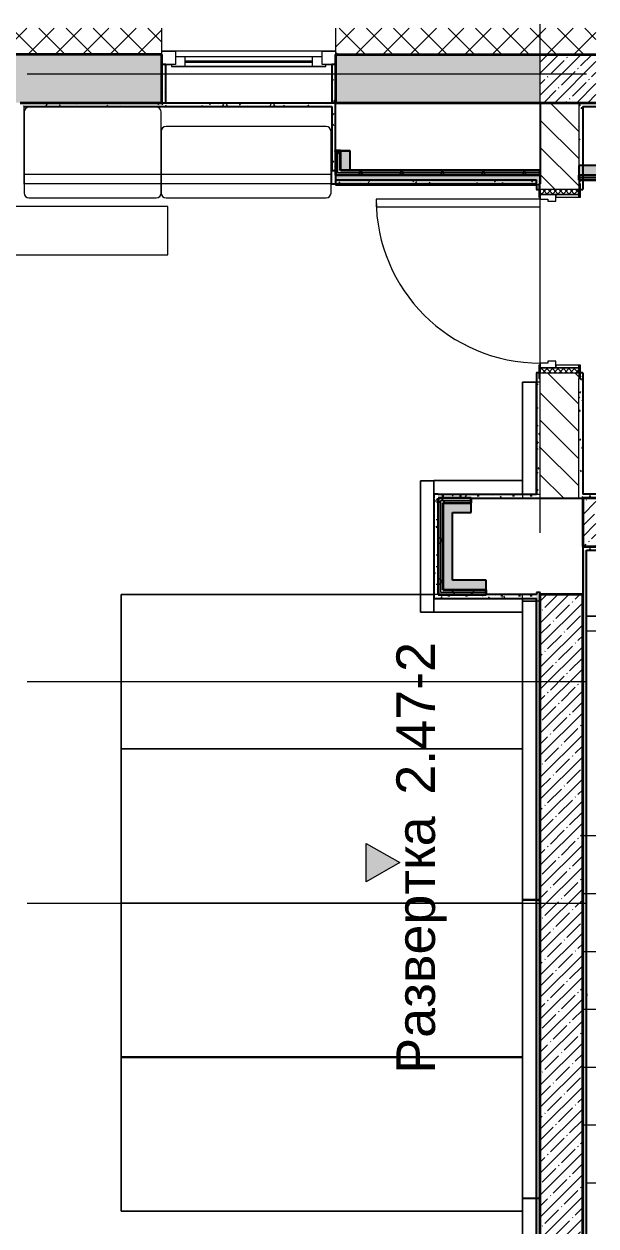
# Model space of a CAD drawing. Header units: millimetres. Extents: x 108302 to 166327, y -1987 to 21700.
# Drawn here: x 118536 to 121499, y 15326 to 21558 of the extents above; entities that cross this region are included whole.
import ezdxf

# ---------------------------------------------------------------- set-up
doc = ezdxf.new("R2010")
doc.units = ezdxf.units.MM
doc.linetypes.add('Осевая', pattern=[3175, 635, -476.25, 1587.5, -476.25])
for name, color, linetype, lineweight in [('A-DOOR', 7, 'Continuous', 9), ('A-DOOR-1', 7, 'Continuous', 13), ('A-DOOR-FRAM', 7, 'Continuous', 13), ('A-DOOR-FRAM-1', 7, 'Continuous', 9), ('A-GLAZ', 7, 'Continuous', 9), ('A-GLAZ-1', 7, 'Continuous', 13), ('A-WALL', 7, 'Continuous', 9), ('G-ANNO-SYMB', 7, 'Continuous', 9), ('I-WALL', 7, 'Continuous', 9), ('S-STRS-1', 7, 'Continuous', 9), ('S-STRS-MBND', 7, 'Continuous', 9), ('Оси', 7, 'Continuous', 9), ('Оси-2', 7, 'Осевая', 9)]:
    doc.layers.add(name, color=color, linetype=linetype, lineweight=lineweight)
for name, color, linetype, lineweight, true_color in [('A-WALL-1', 7, 'Continuous', 35, 0x3c3c3c), ('A-WALL-2', 7, 'Continuous', 13, 0x3c3c3c), ('A-WALL-3', 7, 'Continuous', 25, 0x3c3c3c), ('A-WALL-FNSH-1', 7, 'Continuous', 13, 0x3c3c3c), ('I-FURN-1', 7, 'Continuous', 9, 0xf0f0f0)]:
    doc.layers.add(name, color=color, linetype=linetype, lineweight=lineweight, true_color=true_color)
doc.styles.add('Arial_1', font='arial.ttf', dxfattribs={"height": 200})
pattern_1 = [(45, (0, 0), (-57.024626, 57.024626), []), (45, (57.025, 0), (-57.024626, 57.024626), [100.806, -20.161, 3.353, -16.808])]
pattern_2 = [(0, (0, 0), (121.92, 30.48), [10.058, -81.382, 10.058, -81.382, -487.68]), (0, (0, 0), (121.92, 30.48), [-182.88, 10.058, -172.822, 10.058, -81.382, -213.36]), (0, (0, 0), (121.92, 30.48), [-457.2, 10.058, -50.902, 10.058, -142.342]), (120, (45.72, 15.24), (-87.356454, 90.345817), [10.058, -81.382, 10.058, -81.382, -487.68]), (120, (45.72, 15.24), (-87.356454, 90.345817), [-182.88, 10.058, -172.822, 10.058, -81.382, -213.36]), (120, (45.72, 15.24), (-87.356454, 90.345817), [-457.2, 10.058, -50.902, 10.058, -142.342]), (240, (60.96, 76.2), (-34.563546, -120.825817), [10.058, -81.382, 10.058, -81.382, -487.68]), (240, (60.96, 76.2), (-34.563546, -120.825817), [-182.88, 10.058, -172.822, 10.058, -81.382, -213.36]), (240, (60.96, 76.2), (-34.563546, -120.825817), [-457.2, 10.058, -50.902, 10.058, -142.342])]
pattern_3 = [(45, (0, 0), (-106.06602, 106.06602), []), (135, (0, 0), (-106.06602, -106.06602), [])]

# ---------------------------------------------------------------- blocks, each defined once
blk = doc.blocks.new('120_Окно_СКБ_1Ст - 120_Окно_СКБ_1Ст 900х2500_h_ с форточкой-V1-План разверток пом_ 2_47_ Этаж 2')
at = {"layer": 'A-GLAZ'}
for p, q in [((450, -57), (-450, -57)), ((-330, -107), (330, -107)), ((330, -117), (-330, -117)), ((-430, -127), (-400, -127)), ((400, -127), (430, -127))]:
    blk.add_line(p, q, dxfattribs=at)
at = {"layer": 'A-GLAZ-1'}
for p, q in [((-450, -127), (-450, -57)), ((-450, -57), (-380, -57)), ((-380, -57), (-380, -127)), ((380, -127), (380, -57)), ((380, -57), (450, -57)), ((450, -57), (450, -127)), ((380, -87), (-380, -87)), ((-380, -87), (-380, -127)), ((-330, -137), (-330, -87)), ((330, -137), (330, -87)), ((380, -127), (380, -87)), ((-380, -127), (-450, -127)), ((-380, -127), (-400, -127)), ((-400, -127), (-400, -137)), ((-400, -137), (400, -137)), ((400, -137), (-400, -137)), ((450, -127), (380, -127)), ((400, -127), (380, -127)), ((400, -137), (400, -127))]:
    blk.add_line(p, q, dxfattribs=at)
blk = doc.blocks.new('110_Дверь_СКБ_1Ст_Внутренняя1 - Д-8 950x2100h_охрана-31784688-План разверток пом_ 2_47_ Этаж 2')
at = {"layer": 'A-DOOR'}
h = blk.add_hatch(dxfattribs=at)
h.set_pattern_fill('FP_4', color=256, style=0, pattern_type=2)
h.set_pattern_definition([(135, (1826.41, 164.685), (-14.14214, -14.14214), []), (225, (1826.41, 164.685), (14.14214, -14.14214), [])])
h.paths.add_polyline_path([(462.5, -100), (487.5, -100), (487.5, 100), (462.5, 100)])
at = {"layer": 'A-DOOR-FRAM-1'}
h = blk.add_hatch(dxfattribs=at)
h.set_pattern_fill('FP_5', color=256, style=0, pattern_type=2)
h.set_pattern_definition([(45, (-296.384, 164.685), (-14.1421, 14.1421), []), (135, (-296.384, 164.685), (-14.1421, -14.1421), [])])
h.paths.add_polyline_path([(-462.5, -100), (-437.5, -100), (-437.5, 100), (-462.5, 100)])
at = {"layer": 'A-DOOR'}
blk.add_arc((437.5, 100), 850, 90, 180, dxfattribs=at)
at = {"layer": 'A-DOOR-1'}
for p, q in [((437.5, 950), (397.5, 950)), ((397.5, 950), (397.5, 100)), ((437.5, 100), (437.5, 950)), ((397.5, 100), (437.5, 100))]:
    blk.add_line(p, q, dxfattribs=at)
at = {"layer": 'A-DOOR-FRAM'}
for p, q in [((-422.5, 108), (-492.5, 108)), ((-492.5, 108), (-492.5, 100)), ((-492.5, 100), (-422.5, 100)), ((-437.5, 100), (-462.5, 100)), ((-462.5, 100), (-462.5, -100)), ((-412.5, 100), (-437.5, 100)), ((-437.5, 100), (-437.5, 20)), ((-437.5, -100), (-437.5, 100)), ((-422.5, 100), (-437.5, 100)), ((-437.5, 100), (-437.5, 99)), ((-437.5, 99), (-422.5, 99)), ((-422.5, 100), (-422.5, 108)), ((-422.5, 99), (-422.5, 100)), ((-412.5, 60), (-412.5, 100)), ((437.5, 100), (437.5, 60)), ((462.5, 100), (437.5, 100)), ((517.5, 108), (447.5, 108)), ((447.5, 108), (447.5, 100)), ((462.5, 100), (447.5, 100)), ((447.5, 100), (447.5, 99)), ((447.5, 100), (517.5, 100)), ((447.5, 99), (462.5, 99)), ((462.5, 20), (462.5, 100)), ((487.5, 100), (462.5, 100)), ((462.5, 100), (462.5, -100)), ((462.5, 99), (462.5, 100)), ((487.5, -100), (487.5, 100)), ((517.5, 100), (517.5, 108)), ((-437.5, 20), (-402.5, 20)), ((-422.5, 20), (-437.5, 20)), ((-437.5, 20), (-437.5, -100)), ((-422.5, -100), (-422.5, 20)), ((-402.5, 60), (-412.5, 60)), ((-402.5, 20), (-402.5, 60)), ((437.5, 60), (427.5, 60)), ((427.5, 60), (427.5, 20)), ((427.5, 20), (462.5, 20)), ((462.5, 20), (447.5, 20)), ((447.5, 20), (447.5, -100)), ((462.5, -100), (462.5, 20)), ((-422.5, -100), (-492.5, -100)), ((-492.5, -100), (-492.5, -108)), ((-492.5, -108), (-422.5, -108)), ((-462.5, -100), (-437.5, -100)), ((-437.5, -100), (-422.5, -100)), ((-422.5, -108), (-422.5, -100)), ((447.5, -100), (462.5, -100)), ((517.5, -100), (447.5, -100)), ((447.5, -100), (447.5, -108)), ((447.5, -108), (517.5, -108)), ((462.5, -100), (487.5, -100)), ((517.5, -108), (517.5, -100))]:
    blk.add_line(p, q, dxfattribs=at)
blk = doc.blocks.new('Стол базовый прямоугольный - 5_7-26328560-План разверток пом_ 2_47_ Этаж 2')
at = {"layer": 'I-FURN-1'}
for p, q in [((1000, 125), (-1000, 125)), ((-1000, 125), (-1000, -125)), ((1000, -125), (1000, 125)), ((-1000, -125), (1000, -125))]:
    blk.add_line(p, q, dxfattribs=at)
blk = doc.blocks.new('Мат в спортивном зале - Т20-31224349-План разверток пом_ 2_47_ Этаж 2')
at = {"layer": 'I-FURN-1'}
for p, q in [((-668.7, 925.9), (-668.7, 906.7)), ((881.3, 909.3), (-668.7, 909.3)), ((-668.7, 909.3), (-668.7, 839.3)), ((-668.7, 839.3), (-668.7, 909.3)), ((-668.7, 909.3), (-666.1, 909.3)), ((-666.1, 909.3), (881.3, 909.3)), ((881.3, 906.7), (881.3, 925.9)), ((881.3, 839.3), (881.3, 909.3)), ((881.3, 909.3), (881.3, 839.3)), ((-668.7, 839.3), (881.3, 839.3)), ((-666.1, 839.3), (-668.7, 839.3)), ((-600.3, 839.3), (-666.1, 839.3)), ((76, 839.3), (-600.3, 839.3)), ((776, 839.3), (76, 839.3)), ((811.3, 839.3), (776, 839.3)), ((881.3, 839.3), (811.3, 839.3))]:
    blk.add_line(p, q, dxfattribs=at)
blk = doc.blocks.new('Мат в спортивном зале - Т20-V5-План разверток пом_ 2_47_ Этаж 2')
at = {"layer": 'I-FURN-1'}
for p, q in [((-668.7, 925.9), (-668.7, 906.7)), ((881.3, 909.3), (-668.7, 909.3)), ((-668.7, 909.3), (-668.7, 839.3)), ((-668.7, 839.3), (-668.7, 909.3)), ((-668.7, 909.3), (-666.1, 909.3)), ((-666.1, 909.3), (878.7, 909.3)), ((878.7, 909.3), (881.3, 909.3)), ((881.3, 906.7), (881.3, 925.9)), ((881.3, 839.3), (881.3, 909.3)), ((881.3, 909.3), (881.3, 839.3)), ((-668.7, 839.3), (881.3, 839.3)), ((-666.1, 839.3), (-668.7, 839.3)), ((147.1, 839.3), (-666.1, 839.3)), ((149.7, 839.3), (147.1, 839.3)), ((878.7, 839.3), (149.7, 839.3)), ((881.3, 839.3), (878.7, 839.3))]:
    blk.add_line(p, q, dxfattribs=at)
blk = doc.blocks.new('Мат в спортивном зале - Т20-V6-План разверток пом_ 2_47_ Этаж 2')
at = {"layer": 'I-FURN-1'}
for p, q in [((-668.7, 925.9), (-668.7, 906.7)), ((881.3, 909.3), (-668.7, 909.3)), ((-668.7, 909.3), (-668.7, 839.3)), ((-668.7, 839.3), (-668.7, 909.3)), ((-668.7, 909.3), (878.7, 909.3)), ((878.7, 909.3), (881.3, 909.3)), ((881.3, 906.7), (881.3, 925.9)), ((881.3, 839.3), (881.3, 909.3)), ((881.3, 909.3), (881.3, 839.3)), ((-668.7, 839.3), (881.3, 839.3)), ((-611.9, 839.3), (-668.7, 839.3)), ((878.7, 839.3), (-611.9, 839.3)), ((881.3, 839.3), (878.7, 839.3))]:
    blk.add_line(p, q, dxfattribs=at)
blk = doc.blocks.new('Мат в спортивном зале - Т22-31224358-План разверток пом_ 2_47_ Этаж 2')
at = {"layer": 'I-FURN-1'}
for p, q in [((421.3, 925.9), (421.3, 906.7)), ((881.3, 909.3), (421.3, 909.3)), ((421.3, 909.3), (421.3, 839.3)), ((421.3, 839.3), (421.3, 909.3)), ((421.9, 909.3), (881.3, 909.3)), ((881.3, 906.7), (881.3, 925.9)), ((881.3, 839.3), (881.3, 909.3)), ((881.3, 909.3), (881.3, 896.1)), ((881.3, 896.1), (881.3, 839.3)), ((421.3, 839.3), (881.3, 839.3)), ((881.3, 839.3), (421.9, 839.3))]:
    blk.add_line(p, q, dxfattribs=at)
blk = doc.blocks.new('Мат в спортивном зале - Т21-31224356-План разверток пом_ 2_47_ Этаж 2')
at = {"layer": 'I-FURN-1'}
for p, q in [((201.3, 925.9), (201.3, 906.7)), ((881.3, 909.3), (201.3, 909.3)), ((201.3, 909.3), (201.3, 839.3)), ((201.3, 909.3), (269.3, 909.3)), ((201.3, 839.3), (201.3, 908.7)), ((270.3, 909.3), (296.3, 909.3)), ((296.3, 909.3), (790.3, 909.3)), ((790.3, 909.3), (811.3, 909.3)), ((811.3, 909.3), (881.3, 909.3)), ((881.3, 906.7), (881.3, 925.9)), ((881.3, 839.3), (881.3, 909.3)), ((881.3, 908.7), (881.3, 839.3)), ((201.3, 839.3), (881.3, 839.3)), ((790.3, 839.3), (201.3, 839.3)), ((881.3, 839.3), (790.3, 839.3))]:
    blk.add_line(p, q, dxfattribs=at)
blk = doc.blocks.new('Мат в спортивном зале - Т22-31224360-План разверток пом_ 2_47_ Этаж 2')
at = {"layer": 'I-FURN-1'}
for p, q in [((881.3, -839.3), (421.3, -839.3)), ((421.3, -839.3), (421.3, -909.3)), ((421.3, -841.3), (421.3, -839.3)), ((421.3, -839.3), (881.3, -839.3)), ((421.3, -909.3), (421.3, -841.3)), ((881.3, -909.3), (881.3, -839.3)), ((881.3, -839.3), (881.3, -909.3)), ((421.3, -925.9), (421.3, -906.7)), ((421.3, -909.3), (881.3, -909.3)), ((442.9, -909.3), (422.9, -909.3)), ((881.3, -909.3), (442.9, -909.3)), ((881.3, -906.7), (881.3, -925.9))]:
    blk.add_line(p, q, dxfattribs=at)
blk = doc.blocks.new('Мат в спортивном зале - Т23-31224362-План разверток пом_ 2_47_ Этаж 2')
at = {"layer": 'I-FURN-1'}
for p, q in [((301.3, 925.9), (301.3, 906.7)), ((881.3, 909.3), (301.3, 909.3)), ((301.3, 909.3), (301.3, 839.3)), ((301.3, 839.3), (301.3, 909.3)), ((301.3, 909.3), (881.3, 909.3)), ((881.3, 906.7), (881.3, 925.9)), ((881.3, 839.3), (881.3, 909.3)), ((881.3, 909.3), (881.3, 839.3)), ((301.3, 839.3), (881.3, 839.3)), ((811.3, 839.3), (301.3, 839.3)), ((881.3, 839.3), (811.3, 839.3))]:
    blk.add_line(p, q, dxfattribs=at)
blk = doc.blocks.new('Мат 710х300х500_h_ около окна - 1372 x 1905mm - Double-31229207-План разверток пом_ 2_47_ Этаж 2')
at = {"layer": 'I-FURN-1'}
for p, q in [((355.7, 951.3), (-303.5, 951.3)), ((-328.9, 925.9), (-328.9, 552.8)), ((381.1, 506.7), (381.1, 925.9)), ((-328.9, 552.8), (-328.9, 506.7)), ((-303.5, 481.3), (355.7, 481.3))]:
    blk.add_line(p, q, dxfattribs=at)
for centre, start, end in [((-303.5, 925.9), 90, 180), ((355.7, 925.9), 360, 90), ((-303.5, 506.7), 180, 270), ((355.7, 506.7), 270, 360)]:
    blk.add_arc(centre, 25.4, start, end, dxfattribs=at)
blk = doc.blocks.new('Мат 880х300х500_h_ около окна - 1372 x 1905mm - Double-31230264-План разверток пом_ 2_47_ Этаж 2')
at = {"layer": 'I-FURN-1'}
for p, q in [((-328.9, 825.9), (-328.9, 506.7)), ((525.7, 851.3), (-303.5, 851.3)), ((551.1, 506.7), (551.1, 825.9)), ((-303.5, 481.3), (525.7, 481.3))]:
    blk.add_line(p, q, dxfattribs=at)
for centre, start, end in [((-303.5, 825.9), 90, 180), ((525.7, 825.9), 0, 90), ((-303.5, 506.7), 180, 270), ((525.7, 506.7), 270, 360)]:
    blk.add_arc(centre, 25.4, start, end, dxfattribs=at)
blk = doc.blocks.new('Зашивка приборов отопления30 - Зашивка приборов отопления-33323465-План разверток пом_ 2_47_ Этаж 2')
at = {"layer": 'A-WALL'}
for p, q in [((121310.8, 18669.6), (121359.4, 18669.6)), ((121359.4, 18669.6), (121310.8, 18669.6)), ((121310.8, 18594.6), (121359.4, 18594.6))]:
    blk.add_line(p, q, dxfattribs=at)
blk = doc.blocks.new('Фасад - Марка фасада_Указатель-25386507-План разверток пом_ 2_47_ Этаж 2')
at = {"layer": 'G-ANNO-SYMB'}
blk.add_hatch(color=256, dxfattribs=at).paths.add_polyline_path([(-1, 0), (0, 1.732), (1, 0), (0, 0)])
for p, q in [((0, 1.732), (-1, 0)), ((1, 0), (0, 1.732)), ((-1, 0), (0, 0)), ((0, 0), (1, 0))]:
    blk.add_line(p, q, dxfattribs=at)

msp = doc.modelspace()

# ---------------------------------------------------------------- hatches: boundary and pattern name
at = {"layer": 'A-WALL'}
h = msp.add_hatch(dxfattribs=at)
h.set_pattern_fill('FP_2', color=256, style=0, pattern_type=2)
h.set_pattern_definition([(45, (0, 0), (-70.71068, 70.71068), []), (135, (0, 0), (-70.71068, -70.71068), [])])
h.paths.add_polyline_path([(121210, 21400), (121498.6, 21400), (121498.6, 21536.3), (120150.2, 21536.3), (120150.2, 21400), (120828.1, 21400)])
h.paths.add_polyline_path([(118816.9, 21400), (119250.2, 21400), (119250.2, 21536.3), (117900.4, 21536.3), (117900.4, 21400), (118146.5, 21400)])
h.paths.add_polyline_path([(117000.4, 21400), (117000.4, 21536.3), (115600.4, 21536.3), (115600.4, 21400), (116135.2, 21400)])
h.paths.add_polyline_path([(113300.4, 21400), (113300.4, 21536.3), (112150, 21536.3), (112150, 21400)])
h.paths.add_polyline_path([(110771.9, 21400), (111250, 21400), (111250, 21536.3), (110771.9, 21536.3), (110771.9, 21494.8)])
at = {"layer": 'I-WALL'}
h = msp.add_hatch(dxfattribs=at)
h.set_pattern_fill('FP_1', color=256, style=0, pattern_type=2)
h.set_pattern_definition(pattern_1)
h.paths.add_polyline_path([(120828.1, 21150), (121210, 21150), (121210, 21400), (120150.2, 21400), (120150.2, 21150), (120157.7, 21150)])
h.paths.add_polyline_path([(119250.2, 21150), (119250.2, 21400), (117900.4, 21400), (117900.4, 21150), (118816.9, 21150)])
h.paths.add_polyline_path([(117000.4, 21150), (117000.4, 21400), (115600.4, 21400), (115600.4, 21150), (116135.2, 21150)])
h.paths.add_polyline_path([(113300.4, 21150), (113300.4, 21400), (112150, 21400), (112150, 21150)])
h.paths.add_polyline_path([(110850, 21150), (111250, 21150), (111250, 21400), (110771.9, 21400), (110771.9, 21150)])
h = msp.add_hatch(dxfattribs=at)
h.set_pattern_fill('FP_1', color=256, style=0, pattern_type=2)
h.set_pattern_definition(pattern_1)
h.paths.add_polyline_path([(121498.6, 21150), (121498.6, 21400), (121210, 21400), (121210, 21150), (121410, 21150)])
h = msp.add_hatch(dxfattribs=at)
h.set_pattern_fill('FP_8', color=256, style=0, pattern_type=2)
h.set_pattern_definition(pattern_2)
h.paths.add_polyline_path([(119270.2, 21150), (119270.2, 21348), (119250.2, 21348), (119250.2, 21150)])
h = msp.add_hatch(dxfattribs=at)
h.set_pattern_fill('FP_8', color=256, style=0, pattern_type=2)
h.set_pattern_definition(pattern_2)
h.paths.add_polyline_path([(120150.2, 21150), (120150.2, 21348), (120130.2, 21348), (120130.2, 21150)])
h = msp.add_hatch(dxfattribs=at)
h.set_pattern_fill('FP_8', color=256, style=0, pattern_type=2)
h.set_pattern_definition(pattern_2)
h.paths.add_polyline_path([(120130.2, 21130), (120130.2, 21150), (118515.5, 21150), (118515.5, 21130), (118816.9, 21130)])
h = msp.add_hatch(dxfattribs=at)
h.set_pattern_fill('FP_8', color=256, style=0, pattern_type=2)
h.set_pattern_definition(pattern_2)
h.paths.add_polyline_path([(120150.2, 20799), (120150.2, 21150), (120130.2, 21150), (120130.2, 20799), (120150, 20799)])
h = msp.add_hatch(dxfattribs=at)
h.set_pattern_fill('FP_3', color=256, style=0, pattern_type=2)
h.set_pattern_definition([(135, (0, 0), (-70.71068, -70.71068), [])])
h.paths.add_polyline_path([(121410, 19100), (121410, 19750), (121210, 19750), (121210, 19100)])
h.paths.add_polyline_path([(121410, 20700), (121410, 21150), (121210, 21150), (121210, 20700)])
h = msp.add_hatch(dxfattribs=at)
h.set_pattern_fill('FP_8', color=256, style=0, pattern_type=2)
h.set_pattern_definition(pattern_2)
h.paths.add_polyline_path([(121410, 21130), (121498.6, 21130), (121498.6, 21150), (121410, 21150)])
h = msp.add_hatch(dxfattribs=at)
h.set_pattern_fill('FP_8', color=256, style=0, pattern_type=2)
h.set_pattern_definition(pattern_2)
h.paths.add_polyline_path([(121410, 19120), (121430, 19121), (121430, 19750), (121418, 19750), (121418, 19720), (121410, 19720), (121410, 19480.3)])
h.paths.add_polyline_path([(121418, 20700), (121430, 20700), (121430, 21130), (121410, 21130), (121410, 20730), (121418, 20730)])
h = msp.add_hatch(dxfattribs=at)
h.set_pattern_fill('FP_9', color=256, style=0, pattern_type=2)
h.set_pattern_definition(pattern_3)
h.paths.add_polyline_path([(120157.7, 20786.5), (120162.5, 20786.5), (120162.5, 20901), (120150, 20901), (120150, 20786.5)])
h = msp.add_hatch(dxfattribs=at)
h.set_pattern_fill('FP_9', color=256, style=0, pattern_type=2)
h.set_pattern_definition(pattern_3)
h.paths.add_polyline_path([(120175, 20799), (120175, 20901), (120162.5, 20901), (120162.5, 20799)])
h = msp.add_hatch(dxfattribs=at)
h.set_pattern_fill('FP_9', color=256, style=0, pattern_type=2)
h.set_pattern_definition(pattern_3)
h.paths.add_polyline_path([(120175, 20900), (120175, 20901), (120162.5, 20900)])
for points in [[(120225, 20799), (120225, 20901), (120175, 20901), (120175, 20799)], [(120225, 20900), (120225, 20901), (120175, 20900)], [(121498.6, 20775), (121498.6, 20825), (121410, 20825), (121410, 20775)], [(121189, 20724), (121202, 20724), (121202, 20730), (121210, 20730), (121210, 20774), (120150, 20774), (120150, 20724), (120828.1, 20724)], [(120852, 19025), (120852, 19075), (120705.6, 19075), (120705.6, 19025), (120828.1, 19025)], [(120755.6, 18625), (120755.6, 19025), (120705.6, 19025), (120705.6, 18625)], [(120755.6, 18625), (120930, 18625), (120930, 18675), (120755.6, 18675)]]:
    msp.add_hatch(color=256, dxfattribs=at).paths.add_polyline_path(points)
h = msp.add_hatch(dxfattribs=at)
h.set_pattern_fill('FP_9', color=256, style=0, pattern_type=2)
h.set_pattern_definition(pattern_3)
h.paths.add_polyline_path([(121210, 20774), (121210, 20786.5), (120150, 20786.5), (120150, 20774), (120828.1, 20774)])
h = msp.add_hatch(dxfattribs=at)
h.set_pattern_fill('FP_9', color=256, style=0, pattern_type=2)
h.set_pattern_definition(pattern_3)
h.paths.add_polyline_path([(121210, 20786.5), (121210, 20799), (120162.5, 20799), (120162.5, 20786.5), (120828.1, 20786.5)])
h = msp.add_hatch(dxfattribs=at)
h.set_pattern_fill('FP_9', color=256, style=0, pattern_type=2)
h.set_pattern_definition(pattern_3)
h.paths.add_polyline_path([(121498.6, 20762.5), (121498.6, 20775), (121410, 20775), (121410, 20762.5)])
h = msp.add_hatch(dxfattribs=at)
h.set_pattern_fill('FP_9', color=256, style=0, pattern_type=2)
h.set_pattern_definition(pattern_3)
h.paths.add_polyline_path([(121498.6, 20750), (121498.6, 20762.5), (121410, 20762.5), (121410, 20750)])
h = msp.add_hatch(dxfattribs=at)
h.set_pattern_fill('FP_8', color=256, style=0, pattern_type=2)
h.set_pattern_definition(pattern_2)
h.paths.add_polyline_path([(121190, 20729), (121190, 20749), (120150.2, 20749), (120150.2, 20729), (120828.1, 20729)])
h = msp.add_hatch(dxfattribs=at)
h.set_pattern_fill('FP_8', color=256, style=0, pattern_type=2)
h.set_pattern_definition(pattern_2)
h.paths.add_polyline_path([(121210, 19120), (121210, 19720), (121202, 19720), (121202, 19750), (121190, 19750), (121190, 19120)])
h.paths.add_polyline_path([(121190, 20700), (121202, 20700), (121202, 20724), (121190, 20724)])
h = msp.add_hatch(dxfattribs=at)
h.set_pattern_fill('FP_8', color=256, style=0, pattern_type=2)
h.set_pattern_definition(pattern_2)
h.paths.add_polyline_path([(120680.6, 18600), (120680.6, 19121), (120659.6, 19120), (120660.6, 18600)])
h = msp.add_hatch(dxfattribs=at)
h.set_pattern_fill('FP_8', color=256, style=0, pattern_type=2)
h.set_pattern_definition(pattern_2)
h.paths.add_polyline_path([(120828.1, 19100), (121210, 19100), (121210, 19120), (120680.6, 19120), (120680.6, 19100)])
h = msp.add_hatch(dxfattribs=at)
h.set_pattern_fill('FP_9', color=256, style=0, pattern_type=2)
h.set_pattern_definition(pattern_3)
h.paths.add_polyline_path([(120852, 19087.5), (120852, 19100), (120680.6, 19100), (120680.6, 19087.5), (120828.1, 19087.5)])
h = msp.add_hatch(dxfattribs=at)
h.set_pattern_fill('FP_9', color=256, style=0, pattern_type=2)
h.set_pattern_definition(pattern_3)
h.paths.add_polyline_path([(120693.1, 18600), (120693.1, 19087.5), (120680.6, 19087.5), (120680.6, 18600)])
h = msp.add_hatch(dxfattribs=at)
h.set_pattern_fill('FP_9', color=256, style=0, pattern_type=2)
h.set_pattern_definition(pattern_3)
h.paths.add_polyline_path([(120852, 19075), (120852, 19087.5), (120693.1, 19087.5), (120693.1, 19075), (120828.1, 19075)])
h = msp.add_hatch(dxfattribs=at)
h.set_pattern_fill('FP_9', color=256, style=0, pattern_type=2)
h.set_pattern_definition(pattern_3)
h.paths.add_polyline_path([(120705.6, 18612.5), (120705.6, 19075), (120693.1, 19075), (120693.1, 18612.5)])
h = msp.add_hatch(dxfattribs=at)
h.set_pattern_fill('FP_8', color=256, style=0, pattern_type=2)
h.set_pattern_definition(pattern_2)
h.paths.add_polyline_path([(121410, 19100), (121498.6, 19100), (121498.6, 19120), (121410, 19120)])
h = msp.add_hatch(dxfattribs=at)
h.set_pattern_fill('FP_1', color=256, style=0, pattern_type=2)
h.set_pattern_definition(pattern_1)
h.paths.add_polyline_path([(121498.6, 18850), (121498.6, 19100), (121430, 19100), (121430, 18850)])
h = msp.add_hatch(dxfattribs=at)
h.set_pattern_fill('FP_8', color=256, style=0, pattern_type=2)
h.set_pattern_definition(pattern_2)
h.paths.add_polyline_path([(121430, 18830), (121498.6, 18830), (121498.6, 18850), (121430, 18850)])
h = msp.add_hatch(dxfattribs=at)
h.set_pattern_fill('FP_8', color=256, style=0, pattern_type=2)
h.set_pattern_definition(pattern_2)
h.paths.add_polyline_path([(121435.1, 13312.5), (121450, 13312.5), (121450, 18830), (121430, 18830), (121430, 13312.5)])
h = msp.add_hatch(dxfattribs=at)
h.set_pattern_fill('FP_8', color=256, style=0, pattern_type=2)
h.set_pattern_definition(pattern_2)
h.paths.add_polyline_path([(121190, 18580), (121190, 18600), (120660.6, 18600), (120660.6, 18580), (120828.1, 18580)])
h = msp.add_hatch(dxfattribs=at)
h.set_pattern_fill('FP_9', color=256, style=0, pattern_type=2)
h.set_pattern_definition(pattern_3)
h.paths.add_polyline_path([(120705.6, 18600), (120930, 18600), (120930, 18612.5), (120693.1, 18612.5), (120693.1, 18600)])
h = msp.add_hatch(dxfattribs=at)
h.set_pattern_fill('FP_9', color=256, style=0, pattern_type=2)
h.set_pattern_definition(pattern_3)
h.paths.add_polyline_path([(120705.6, 18612.5), (120930, 18612.5), (120930, 18625), (120705.6, 18625)])
h = msp.add_hatch(dxfattribs=at)
h.set_pattern_fill('FP_8', color=256, style=0, pattern_type=2)
h.set_pattern_definition(pattern_2)
h.paths.add_polyline_path([(121190, 13920), (121210, 13920), (121210, 18610), (121190, 18610), (121190, 14340.5)])
h = msp.add_hatch(dxfattribs=at)
h.set_pattern_fill('FP_1', color=256, style=0, pattern_type=2)
h.set_pattern_definition(pattern_1)
h.paths.add_polyline_path([(121210, 13312.5), (121430, 13312.5), (121430, 18600), (121210, 18600), (121210, 13400)])

# ---------------------------------------------------------------- linework, layer by layer
at = {"layer": 'A-WALL'}
for p, q in [((121410, 21150), (121410, 20730)), ((120162.5, 20786.5), (120162.5, 20901)), ((121210, 20786.5), (120162.5, 20786.5)), ((121410, 20762.5), (121498.6, 20762.5)), ((121202, 20724), (121190, 20724)), ((121210, 19100), (121210, 19720)), ((121410, 19100), (121410, 19720)), ((120693.1, 19087.5), (120693.1, 18612.5)), ((120693.1, 19087.5), (120852, 19087.5)), ((121450, 18829), (121451, 18829)), ((120693.1, 18612.5), (120930, 18612.5))]:
    msp.add_line(p, q, dxfattribs=at)
at = {"layer": 'A-WALL-1'}
for p, q in [((119250.2, 21400), (117900.4, 21400)), ((119250.2, 21150), (119250.2, 21400)), ((120150.2, 21400), (120150.2, 21150)), ((120150.2, 21400), (121498.6, 21400)), ((118515.5, 21150), (119250.2, 21150)), ((120150.2, 21150), (121498.6, 21150)), ((120175, 20901), (120150, 20901)), ((120150, 20901), (120150, 20774)), ((120150, 20900), (120175, 20900)), ((120175, 20799), (120175, 20901)), ((120150, 20799), (120150.2, 20799)), ((121210, 20774), (120150, 20774)), ((121210, 20799), (120175, 20799)), ((121210, 20774), (121210, 20799)), ((121410, 20775), (121410, 20750)), ((121410, 20775), (121498.6, 20775)), ((121410, 20750), (121498.6, 20750)), ((120680.6, 19100), (120680.6, 18600)), ((120852, 19100), (120680.6, 19100)), ((120705.6, 19075), (120705.6, 18625)), ((120705.6, 19075), (120852, 19075)), ((120852, 19075), (120852, 19100)), ((121498.6, 19100), (121430, 19100)), ((121430, 19100), (121430, 18850)), ((121430, 18850), (121498.6, 18850)), ((120680.6, 18600), (120930, 18600)), ((120705.6, 18625), (120930, 18625)), ((120930, 18600), (120930, 18625)), ((121430, 18600), (121210, 18600)), ((121210, 13312.5), (121210, 18600)), ((121430, 13312.5), (121430, 18600))]:
    msp.add_line(p, q, dxfattribs=at)
at = {"layer": 'A-WALL-2'}
for p, q in [((119250.2, 21400), (119250.2, 21536.3)), ((120150.2, 21536.3), (120150.2, 21400))]:
    msp.add_line(p, q, dxfattribs=at)
at = {"layer": 'A-WALL-3'}
for p, q in [((119270.2, 21348), (119250.2, 21348)), ((119270.2, 21150), (119270.2, 21348)), ((120150.2, 21348), (120130.2, 21348)), ((120130.2, 21348), (120130.2, 21150)), ((118535.5, 21130), (120130.2, 21130)), ((119250.2, 21150), (120130.2, 21150)), ((120130.2, 21150), (120150.2, 21150)), ((120130.2, 21130), (120130.2, 20799)), ((120150.2, 20799), (120150.2, 21150)), ((121210, 21150), (121210, 20730)), ((121430, 21130), (121498.6, 21130)), ((121430, 21130), (121430, 20700)), ((120225, 20901), (120175, 20901)), ((120175, 20900), (120225, 20900)), ((120225, 20799), (120225, 20901)), ((121498.6, 20825), (121410, 20825)), ((121410, 20825), (121410, 20775)), ((120130.2, 20799), (120150, 20799)), ((120150, 20774), (120150, 20724)), ((121210, 20730), (121210, 20774)), ((120150, 20724), (121190, 20724)), ((121190, 20749), (120150.2, 20749)), ((120150.2, 20749), (120150.2, 20729)), ((120150.2, 20729), (121190, 20729)), ((121190, 20729), (121190, 20749)), ((121190, 20724), (121190, 20700)), ((121190, 20700), (121202, 20700)), ((121410, 20750), (121410, 20749)), ((121418, 20700), (121430, 20700)), ((121202, 19750), (121190, 19750)), ((121190, 19750), (121190, 19120)), ((121430, 19750), (121418, 19750)), ((121430, 19750), (121430, 19120)), ((120680.6, 19121), (120659.6, 19121)), ((120659.6, 19121), (120659.6, 19100)), ((120659.6, 19094), (120660.6, 19094)), ((120660.6, 18580), (120660.6, 19094)), ((120680.6, 19120), (120680.6, 19121)), ((120680.6, 19120), (121190, 19120)), ((120852, 19100), (121430, 19100)), ((120852, 19025), (120852, 19075)), ((121498.6, 19120), (121430, 19120)), ((120755.6, 18675), (120755.6, 19025)), ((120755.6, 19025), (120852, 19025)), ((121430, 18850), (121430, 18600)), ((121450, 18830), (121498.6, 18830)), ((121450, 13312.5), (121450, 18830)), ((120930, 18675), (120755.6, 18675)), ((120930, 18625), (120930, 18675)), ((120660.6, 18580), (121190, 18580)), ((121190, 18600), (120930, 18600)), ((121210, 18610), (121190, 18610)), ((121190, 18610), (121190, 18600)), ((121190, 13920), (121190, 18580)), ((121210, 18600), (121210, 18610))]:
    msp.add_line(p, q, dxfattribs=at)
at = {"layer": 'A-WALL-FNSH-1'}
for p, q in [((119271.2, 21348), (119270.2, 21348)), ((119271.2, 21150), (119271.2, 21348)), ((120130.2, 21348), (120129.2, 21348)), ((120129.2, 21348), (120129.2, 21150)), ((118536.5, 21129), (119250.2, 21129)), ((118536.5, 20728), (118536.5, 21129)), ((119250.2, 21129), (119250.2, 21130)), ((120129.2, 21150), (120130.2, 21150)), ((120129.2, 21129), (120129.2, 20728)), ((120130.2, 21129), (120129.2, 21129)), ((121431, 21129.5), (121430, 21129.5)), ((121431, 20700), (121431, 21129.5)), ((120130.2, 20729), (120130.2, 20799)), ((120129.2, 20728), (121190, 20728)), ((120150.2, 20729), (120130.2, 20729)), ((121189, 20724), (121189, 20700)), ((121189, 20700), (121190, 20700)), ((121190, 20728), (121190, 20729)), ((121410, 20749), (121498.6, 20749)), ((121430, 20700), (121431, 20700)), ((121189, 19750), (121189, 19121)), ((121190, 19750), (121189, 19750)), ((121431, 19750), (121430, 19750)), ((121431, 19120), (121431, 19750)), ((120659.6, 19100), (120659.6, 18579)), ((121189, 19121), (120680.6, 19121)), ((121498.6, 19121), (121430, 19121)), ((121451, 18829), (121498.6, 18829)), ((121451, 16530.4), (121451, 18829)), ((120659.6, 18579), (121189, 18579)), ((120660.6, 18580), (120660.6, 18580)), ((121189, 18579), (121189, 13921)), ((121450, 16530.4), (121451, 16530.4)), ((121451, 16520.3), (121450, 16520.3)), ((121451, 13312.5), (121451, 16520.3))]:
    msp.add_line(p, q, dxfattribs=at)
at = {"layer": 'I-FURN-1'}
for p, q in [((119039, 18600), (119039, 17800)), ((120589.6, 18600), (119039, 18600)), ((119039, 18600), (120589.6, 18600)), ((119039, 17800), (119039, 18600)), ((120659.6, 18600), (120589.6, 18600)), ((120589.6, 18600), (120659.6, 18600)), ((121119, 18600), (120659.6, 18600)), ((121119, 18579), (121119, 18600)), ((121119, 18565.8), (121119, 18579)), ((121119, 18579), (121119, 18565.8)), ((121119, 18509), (121119, 18565.8)), ((121119, 18565.8), (121119, 18509)), ((121119, 17800), (121119, 18509)), ((121119, 18509), (121119, 17800)), ((119039, 17800), (121119, 17800)), ((121119, 17800), (119039, 17800)), ((119039, 17800), (119039, 17000)), ((121119, 17800), (119039, 17800)), ((119039, 17800), (121119, 17800)), ((119039, 17000), (119039, 17800)), ((121119, 17018.4), (121119, 17800)), ((121119, 17800), (121119, 17018.4)), ((121119, 17015.8), (121119, 17018.4)), ((121119, 17018.4), (121119, 17015.8)), ((121119, 17000), (121119, 17015.8)), ((121119, 17015.8), (121119, 17000)), ((119039, 17000), (121119, 17000)), ((121119, 17000), (119039, 17000)), ((119039, 17000), (119039, 16200)), ((121119, 17000), (119039, 17000)), ((119039, 17000), (121119, 17000)), ((119039, 16202.6), (119039, 17000)), ((121119, 16200), (121119, 17000)), ((121119, 17000), (121119, 16202.6)), ((119039, 16200), (119039, 16202.6)), ((119039, 16202.6), (119039, 15402.6)), ((121119, 16202.6), (119039, 16202.6)), ((119039, 16202.6), (121119, 16202.6)), ((119039, 16200), (119039, 16202.6)), ((121119, 16202.6), (121119, 16200)), ((121119, 15471), (121119, 16202.6)), ((121119, 16202.6), (121119, 16200)), ((119039, 16200), (121119, 16200)), ((121119, 16200), (119039, 16200)), ((119039, 15402.6), (119039, 16200)), ((121119, 16200), (121119, 15471)), ((121119, 15468.4), (121119, 15471)), ((121119, 15471), (121119, 15468.4)), ((121119, 15402.6), (121119, 15468.4)), ((121119, 15468.4), (121119, 15402.6)), ((119039, 15402.6), (121119, 15402.6)), ((121119, 15402.6), (119039, 15402.6))]:
    msp.add_line(p, q, dxfattribs=at)
at = {"layer": 'I-WALL'}
for p, q in [((120129.2, 21129), (119250.2, 21129)), ((118536.5, 20779), (120130.2, 20779)), ((120130.2, 20729), (118536.5, 20729)), ((121450, 17350), (121451, 17350)), ((121451, 16530.4), (121451, 16520.3))]:
    msp.add_line(p, q, dxfattribs=at)
at = {"layer": 'S-STRS-1'}
for p, q in [((121450, 17350), (121498.6, 17350)), ((121450, 17350), (121498.6, 17350)), ((121450, 17050), (121498.6, 17050)), ((121450, 17050), (121498.6, 17050)), ((121450, 16750), (121498.6, 16750)), ((121450, 16750), (121498.6, 16750)), ((121450, 16450), (121498.6, 16450)), ((121450, 16450), (121498.6, 16450)), ((121450, 16150), (121498.6, 16150)), ((121450, 16150), (121498.6, 16150)), ((121450, 15850), (121498.6, 15850)), ((121450, 15850), (121498.6, 15850)), ((121450, 15550), (121498.6, 15550)), ((121450, 15550), (121498.6, 15550))]:
    msp.add_line(p, q, dxfattribs=at)
at = {"layer": 'S-STRS-MBND'}
for p, q in [((121430, 18850), (121430, 17350)), ((121498.6, 18850), (121430, 18850)), ((121430, 17350), (121498.6, 17350)), ((121430, 15850), (121430, 17350)), ((121430, 17350), (121498.6, 17350)), ((121430, 17050), (121498.6, 17050)), ((121430, 17050), (121498.6, 17050)), ((121430, 16750), (121498.6, 16750)), ((121430, 16750), (121498.6, 16750)), ((121430, 16450), (121498.6, 16450)), ((121430, 16450), (121498.6, 16450)), ((121430, 16150), (121498.6, 16150)), ((121430, 16150), (121498.6, 16150)), ((121430, 15850), (121498.6, 15850)), ((121430, 15850), (121498.6, 15850)), ((121450, 15550), (121498.6, 15550)), ((121450, 15550), (121498.6, 15550))]:
    msp.add_line(p, q, dxfattribs=at)
at = {"layer": 'Оси'}
for p, q in [((121210, 19058), (121210, 21558)), ((118950, 21300), (121450, 21300)), ((118950, 18150), (121450, 18150)), ((118950, 17000), (121450, 17000))]:
    msp.add_line(p, q, dxfattribs=at)
at = {"layer": 'Оси-2'}
for p, q in [((112201.8, 21300), (118950, 21300)), ((121210, 14633.3), (121210, 19058)), ((112201.8, 18150), (118950, 18150)), ((112201.8, 17000), (118950, 17000))]:
    msp.add_line(p, q, dxfattribs=at)

# ---------------------------------------------------------------- block references
at = {"layer": 'A-DOOR', "rotation": 89.99999999999991}
msp.add_blockref('110_Дверь_СКБ_1Ст_Внутренняя1 - Д-8 950x2100h_охрана-31784688-План разверток пом_ 2_47_ Этаж 2', (121310, 20212.5), dxfattribs=at)
at = {"layer": 'A-GLAZ'}
msp.add_blockref('120_Окно_СКБ_1Ст - 120_Окно_СКБ_1Ст 900х2500_h_ с форточкой-V1-План разверток пом_ 2_47_ Этаж 2', (119700.2, 21475), dxfattribs=at)
at = {"layer": 'A-WALL'}
msp.add_blockref('Зашивка приборов отопления30 - Зашивка приборов отопления-33323465-План разверток пом_ 2_47_ Этаж 2', (139.2, -182.1), dxfattribs=at)
at = {"layer": 'G-ANNO-SYMB', "extrusion": (0, 0, -1), "xscale": 99.99999999999993, "yscale": 99.99999999999993, "zscale": 99.99999999999993, "rotation": 90.00000000000001}
msp.add_blockref('Фасад - Марка фасада_Указатель-25386507-План разверток пом_ 2_47_ Этаж 2', (-120309.1, 17210.1), dxfattribs=at)
at = {"layer": 'I-FURN-1'}
for name, p in [('Мат 710х300х500_h_ около окна - 1372 x 1905mm - Double-31229207-План разверток пом_ 2_47_ Этаж 2', (118865.4, 20175.2)), ('Мат 880х300х500_h_ около окна - 1372 x 1905mm - Double-31230264-План разверток пом_ 2_47_ Этаж 2', (119575.4, 20175.2)), ('Мат в спортивном зале - Т22-31224360-План разверток пом_ 2_47_ Этаж 2', (120237.7, 20030.3)), ('Мат в спортивном зале - Т22-31224358-План разверток пом_ 2_47_ Этаж 2', (120237.7, 17669.7))]:
    msp.add_blockref(name, p, dxfattribs=at)
for name, p, rotation in [('Стол базовый прямоугольный - 5_7-26328560-План разверток пом_ 2_47_ Этаж 2', (118280.4, 20487), 180), ('Мат в спортивном зале - Т23-31224362-План разверток пом_ 2_47_ Этаж 2', (120279.7, 20002.3), 270.0000000000006), ('Мат в спортивном зале - Т21-31224356-План разверток пом_ 2_47_ Этаж 2', (119750.3, 19390.3), 270.0000000000006), ('Мат в спортивном зале - Т20-V6-План разверток пом_ 2_47_ Этаж 2', (120279.7, 17897.1), 270.0000000000001), ('Мат в спортивном зале - Т20-V5-План разверток пом_ 2_47_ Этаж 2', (120279.7, 16349.7), 270.0000000000001), ('Мат в спортивном зале - Т20-31224349-План разверток пом_ 2_47_ Этаж 2', (120279.7, 14802.3), 270.0000000000001)]:
    msp.add_blockref(name, p, dxfattribs=dict(at, rotation=rotation))

# ---------------------------------------------------------------- texts
at = {"layer": 'G-ANNO-SYMB', "char_height": 200, "attachment_point": 1, "rotation": 90, "style": 'Arial_1'}
for s, insert, width in [(' 2.47-2', (120464.9, 17484.5), 1074.261), ('Развертка', (120464.9, 16115.3), 1659.493)]:
    msp.add_mtext(s, dxfattribs=dict(at, insert=insert, width=width))

doc.saveas('drawing.dxf')
